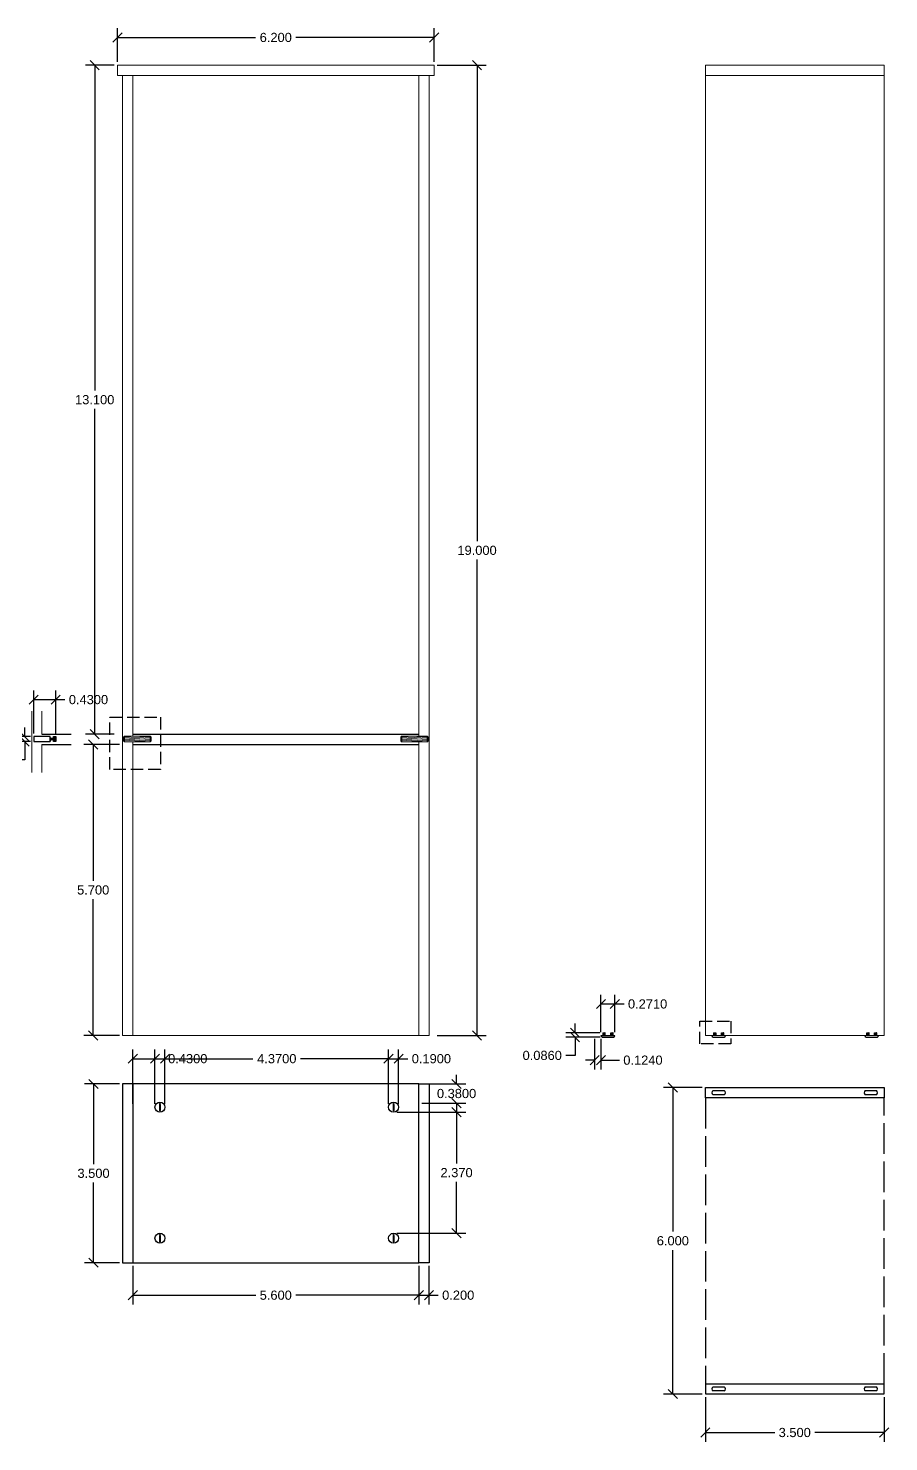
# Model space of a CAD drawing. Header units: inches. Extents: x -239 to 213, y 32 to 510.
# Drawn here: x 195.86 to 212.7, y 96.77 to 124.44 of the extents above; entities that cross this region are included whole.
import ezdxf

# ---------------------------------------------------------------- set-up
doc = ezdxf.new("R2010")
doc.units = ezdxf.units.IN
doc.header["$MEASUREMENT"] = 0
doc.linetypes.add('ACAD_ISO02W100', pattern=[15, 12, -3])
doc.styles.get("Standard").update_dxf_attribs({"font": 'Arial.ttf'})
doc.dimstyles.get("Standard").update_dxf_attribs({"dimtxt": 0.18, "dimasz": 0.18, "dimexe": 0.18, "dimexo": 0.0625, "dimgap": 0.09, "dimtad": 0, "dimtih": 1, "dimtoh": 1, "dimdec": 4, "dimzin": 0, "dimdsep": 46, "dimtxsty": 'Standard', "dimcen": 0.09, "dimadec": 0, "dimazin": 0, "dimtfac": 1, "dimtdec": 4, "dimtofl": 0, "dimtmove": 0, "dimatfit": 3, "dimfxl": 1, "dimtolj": 1, "dimtzin": 0, "dimarcsym": 0})

# ---------------------------------------------------------------- blocks, each defined once
blk = doc.blocks.new('_Oblique')
at = {"color": 0, "linetype": 'ByBlock', "lineweight": -2}
blk.add_line((-0.5, -0.5), (0.5, 0.5), dxfattribs=at)
blk = doc.blocks.new('*D39')
at = {"color": 0, "lineweight": -2, "transparency": 16777216}
for p, q in [((203.865, 123.721), (204.823, 123.721)), ((204.643, 123.721), (204.643, 114.402)), ((204.643, 104.721), (204.643, 114.04)), ((203.865, 104.721), (204.823, 104.721))]:
    blk.add_line(p, q, dxfattribs=at)
at = {"layer": 'Defpoints', "color": 0, "transparency": 16777216}
for p in [(203.802, 123.721), (203.802, 104.721), (204.643, 104.721)]:
    blk.add_point(p, dxfattribs=at)
at = {"color": 0, "lineweight": -2, "transparency": 16777216, "xscale": 0.18, "yscale": 0.18, "zscale": 0.18}
for p, rotation in [((204.643, 123.721), 90), ((204.643, 104.721), 270)]:
    blk.add_blockref('_Oblique', p, dxfattribs=dict(at, rotation=rotation))
at = {"color": 0, "transparency": 16777216, "insert": (204.643, 114.221), "char_height": 0.18, "attachment_point": 5}
blk.add_mtext('\\A1;19.000', dxfattribs=at)
blk = doc.blocks.new('*D40')
at = {"color": 0, "lineweight": -2, "transparency": 16777216}
for p, q in [((197.602, 123.784), (197.602, 124.444)), ((203.802, 123.784), (203.802, 124.444)), ((197.602, 124.264), (200.308, 124.264)), ((203.802, 124.264), (201.097, 124.264))]:
    blk.add_line(p, q, dxfattribs=at)
at = {"layer": 'Defpoints', "color": 0, "transparency": 16777216}
for p in [(197.602, 124.264), (197.602, 123.721), (203.802, 123.721)]:
    blk.add_point(p, dxfattribs=at)
at = {"color": 0, "lineweight": -2, "transparency": 16777216, "xscale": 0.18, "yscale": 0.18, "zscale": 0.18, "rotation": 180}
blk.add_blockref('_Oblique', (197.602, 124.264), dxfattribs=at)
at = {"color": 0, "lineweight": -2, "transparency": 16777216, "xscale": 0.18, "yscale": 0.18, "zscale": 0.18}
blk.add_blockref('_Oblique', (203.802, 124.264), dxfattribs=at)
at = {"color": 0, "transparency": 16777216, "insert": (200.702, 124.264), "char_height": 0.18, "attachment_point": 5}
blk.add_mtext('\\A1;6.200', dxfattribs=at)
blk = doc.blocks.new('*D41')
at = {"color": 0, "lineweight": -2, "transparency": 16777216}
for p, q in [((197.64, 110.421), (196.947, 110.421)), ((197.127, 110.421), (197.127, 107.752)), ((197.127, 104.721), (197.127, 107.39)), ((197.64, 104.721), (196.947, 104.721))]:
    blk.add_line(p, q, dxfattribs=at)
at = {"layer": 'Defpoints', "color": 0, "transparency": 16777216}
for p in [(197.127, 110.421), (197.702, 110.421), (197.702, 104.721)]:
    blk.add_point(p, dxfattribs=at)
at = {"color": 0, "lineweight": -2, "transparency": 16777216, "xscale": 0.18, "yscale": 0.18, "zscale": 0.18}
for p, rotation in [((197.127, 110.421), 90), ((197.127, 104.721), 270)]:
    blk.add_blockref('_Oblique', p, dxfattribs=dict(at, rotation=rotation))
at = {"color": 0, "transparency": 16777216, "insert": (197.127, 107.571), "char_height": 0.18, "attachment_point": 5}
blk.add_mtext('\\A1;5.700', dxfattribs=at)
blk = doc.blocks.new('*D42')
at = {"color": 0, "lineweight": -2, "transparency": 16777216}
for p, q in [((197.54, 123.721), (196.977, 123.721)), ((197.157, 123.721), (197.157, 117.352)), ((197.157, 110.621), (197.157, 116.99)), ((197.54, 110.621), (196.977, 110.621))]:
    blk.add_line(p, q, dxfattribs=at)
at = {"layer": 'Defpoints', "color": 0, "transparency": 16777216}
for p in [(197.602, 123.721), (197.157, 110.621), (197.602, 110.621)]:
    blk.add_point(p, dxfattribs=at)
at = {"color": 0, "lineweight": -2, "transparency": 16777216, "xscale": 0.18, "yscale": 0.18, "zscale": 0.18}
for p, rotation in [((197.157, 123.721), 90), ((197.157, 110.621), 270)]:
    blk.add_blockref('_Oblique', p, dxfattribs=dict(at, rotation=rotation))
at = {"color": 0, "transparency": 16777216, "insert": (197.157, 117.171), "char_height": 0.18, "attachment_point": 5}
blk.add_mtext('\\A1;13.100', dxfattribs=at)
blk = doc.blocks.new('*D44')
at = {"color": 0, "lineweight": -2, "transparency": 16777216}
for p, q in [((195.963, 110.636), (195.963, 111.478)), ((195.963, 111.298), (196.393, 111.298)), ((196.393, 110.636), (196.393, 111.478)), ((196.393, 111.298), (196.573, 111.298))]:
    blk.add_line(p, q, dxfattribs=at)
at = {"layer": 'Defpoints', "color": 0, "transparency": 16777216}
for p in [(196.393, 111.298), (195.963, 110.574), (196.393, 110.574)]:
    blk.add_point(p, dxfattribs=at)
at = {"color": 0, "lineweight": -2, "transparency": 16777216, "xscale": 0.18, "yscale": 0.18, "zscale": 0.18, "rotation": 180}
blk.add_blockref('_Oblique', (195.963, 111.298), dxfattribs=at)
at = {"color": 0, "lineweight": -2, "transparency": 16777216, "xscale": 0.18, "yscale": 0.18, "zscale": 0.18}
blk.add_blockref('_Oblique', (196.393, 111.298), dxfattribs=at)
at = {"color": 0, "transparency": 16777216, "insert": (197.035, 111.298), "char_height": 0.18, "attachment_point": 5}
blk.add_mtext('\\A1;0.4300', dxfattribs=at)
blk = doc.blocks.new('*D45')
at = {"color": 0, "lineweight": -2, "transparency": 16777216}
for p, q in [((195.786, 110.574), (195.786, 110.754)), ((195.901, 110.574), (195.606, 110.574)), ((195.901, 110.48), (195.606, 110.48)), ((195.786, 110.48), (195.786, 110.12)), ((195.786, 110.12), (195.606, 110.12))]:
    blk.add_line(p, q, dxfattribs=at)
at = {"layer": 'Defpoints', "color": 0, "transparency": 16777216}
for p in [(195.786, 110.48), (195.963, 110.574), (195.963, 110.48)]:
    blk.add_point(p, dxfattribs=at)
at = {"color": 0, "lineweight": -2, "transparency": 16777216, "xscale": 0.18, "yscale": 0.18, "zscale": 0.18}
for p, rotation in [((195.786, 110.574), 270), ((195.786, 110.48), 90)]:
    blk.add_blockref('_Oblique', p, dxfattribs=dict(at, rotation=rotation))
at = {"color": 0, "transparency": 16777216, "insert": (195.214, 110.12), "char_height": 0.18, "attachment_point": 5}
blk.add_mtext('\\A1;0.094', dxfattribs=at)
blk = doc.blocks.new('*D7')
at = {"color": 0, "lineweight": -2, "transparency": 16777216}
for p, q in [((197.902, 100.21), (197.902, 99.456)), ((203.502, 100.21), (203.502, 99.456)), ((197.902, 99.636), (200.31, 99.636)), ((203.502, 99.636), (201.094, 99.636))]:
    blk.add_line(p, q, dxfattribs=at)
at = {"layer": 'Defpoints', "color": 0, "transparency": 16777216}
for p in [(197.902, 100.273), (203.502, 100.273), (203.502, 99.636)]:
    blk.add_point(p, dxfattribs=at)
at = {"color": 0, "lineweight": -2, "transparency": 16777216, "xscale": 0.18, "yscale": 0.18, "zscale": 0.18, "rotation": 180}
blk.add_blockref('_Oblique', (197.902, 99.636), dxfattribs=at)
at = {"color": 0, "lineweight": -2, "transparency": 16777216, "xscale": 0.18, "yscale": 0.18, "zscale": 0.18}
blk.add_blockref('_Oblique', (203.502, 99.636), dxfattribs=at)
at = {"color": 0, "transparency": 16777216, "insert": (200.702, 99.636), "char_height": 0.18, "attachment_point": 5}
blk.add_mtext('\\A1;5.600', dxfattribs=at)
blk = doc.blocks.new('*D47')
at = {"color": 0, "lineweight": -2, "transparency": 16777216}
for p, q in [((197.64, 103.773), (196.954, 103.773)), ((197.134, 103.773), (197.134, 102.204)), ((197.134, 100.273), (197.134, 101.841)), ((197.64, 100.273), (196.954, 100.273))]:
    blk.add_line(p, q, dxfattribs=at)
at = {"layer": 'Defpoints', "color": 0, "transparency": 16777216}
for p in [(197.134, 103.773), (197.702, 103.773), (197.702, 100.273)]:
    blk.add_point(p, dxfattribs=at)
at = {"color": 0, "lineweight": -2, "transparency": 16777216, "xscale": 0.18, "yscale": 0.18, "zscale": 0.18}
for p, rotation in [((197.134, 103.773), 90), ((197.134, 100.273), 270)]:
    blk.add_blockref('_Oblique', p, dxfattribs=dict(at, rotation=rotation))
at = {"color": 0, "transparency": 16777216, "insert": (197.134, 102.023), "char_height": 0.18, "attachment_point": 5}
blk.add_mtext('\\A1;3.500', dxfattribs=at)
blk = doc.blocks.new('*D8')
at = {"color": 0, "lineweight": -2, "transparency": 16777216}
for p, q in [((197.902, 103.381), (197.902, 104.447)), ((198.337, 103.381), (198.337, 104.447)), ((197.902, 104.267), (198.337, 104.267)), ((198.337, 104.267), (198.517, 104.267))]:
    blk.add_line(p, q, dxfattribs=at)
at = {"layer": 'Defpoints', "color": 0, "transparency": 16777216}
for p in [(198.337, 104.267), (197.902, 103.319), (198.337, 103.319)]:
    blk.add_point(p, dxfattribs=at)
at = {"color": 0, "lineweight": -2, "transparency": 16777216, "xscale": 0.18, "yscale": 0.18, "zscale": 0.18, "rotation": 180}
blk.add_blockref('_Oblique', (197.902, 104.267), dxfattribs=at)
at = {"color": 0, "lineweight": -2, "transparency": 16777216, "xscale": 0.18, "yscale": 0.18, "zscale": 0.18}
blk.add_blockref('_Oblique', (198.337, 104.267), dxfattribs=at)
at = {"color": 0, "transparency": 16777216, "insert": (198.979, 104.267), "char_height": 0.18, "attachment_point": 5}
blk.add_mtext('\\A1;0.4300', dxfattribs=at)
blk = doc.blocks.new('*D9')
at = {"color": 0, "lineweight": -2, "transparency": 16777216}
for p, q in [((198.533, 103.381), (198.533, 104.447)), ((202.91, 103.381), (202.91, 104.447)), ((198.533, 104.267), (200.255, 104.267)), ((202.91, 104.267), (201.189, 104.267))]:
    blk.add_line(p, q, dxfattribs=at)
at = {"layer": 'Defpoints', "color": 0, "transparency": 16777216}
for p in [(202.91, 104.267), (198.533, 103.319), (202.91, 103.319)]:
    blk.add_point(p, dxfattribs=at)
at = {"color": 0, "lineweight": -2, "transparency": 16777216, "xscale": 0.18, "yscale": 0.18, "zscale": 0.18, "rotation": 180}
blk.add_blockref('_Oblique', (198.533, 104.267), dxfattribs=at)
at = {"color": 0, "lineweight": -2, "transparency": 16777216, "xscale": 0.18, "yscale": 0.18, "zscale": 0.18}
blk.add_blockref('_Oblique', (202.91, 104.267), dxfattribs=at)
at = {"color": 0, "transparency": 16777216, "insert": (200.722, 104.267), "char_height": 0.18, "attachment_point": 5}
blk.add_mtext('\\A1;4.3700', dxfattribs=at)
blk = doc.blocks.new('*D10')
at = {"color": 0, "lineweight": -2, "transparency": 16777216}
for p, q in [((202.91, 103.381), (202.91, 104.447)), ((203.107, 103.381), (203.107, 104.447)), ((202.91, 104.267), (203.107, 104.267)), ((203.107, 104.267), (203.287, 104.267))]:
    blk.add_line(p, q, dxfattribs=at)
at = {"layer": 'Defpoints', "color": 0, "transparency": 16777216}
for p in [(203.107, 104.267), (202.91, 103.319), (203.107, 103.319)]:
    blk.add_point(p, dxfattribs=at)
at = {"color": 0, "lineweight": -2, "transparency": 16777216, "xscale": 0.18, "yscale": 0.18, "zscale": 0.18, "rotation": 180}
blk.add_blockref('_Oblique', (202.91, 104.267), dxfattribs=at)
at = {"color": 0, "lineweight": -2, "transparency": 16777216, "xscale": 0.18, "yscale": 0.18, "zscale": 0.18}
blk.add_blockref('_Oblique', (203.107, 104.267), dxfattribs=at)
at = {"color": 0, "transparency": 16777216, "insert": (203.749, 104.267), "char_height": 0.18, "attachment_point": 5}
blk.add_mtext('\\A1;0.1900', dxfattribs=at)
blk = doc.blocks.new('*D48')
at = {"color": 0, "lineweight": -2, "transparency": 16777216}
for p, q in [((203.502, 100.21), (203.502, 99.456)), ((203.702, 100.21), (203.702, 99.456)), ((203.502, 99.636), (203.702, 99.636)), ((203.702, 99.636), (203.882, 99.636))]:
    blk.add_line(p, q, dxfattribs=at)
at = {"layer": 'Defpoints', "color": 0, "transparency": 16777216}
for p in [(203.502, 100.273), (203.702, 100.273), (203.702, 99.636)]:
    blk.add_point(p, dxfattribs=at)
at = {"color": 0, "lineweight": -2, "transparency": 16777216, "xscale": 0.18, "yscale": 0.18, "zscale": 0.18, "rotation": 180}
blk.add_blockref('_Oblique', (203.502, 99.636), dxfattribs=at)
at = {"color": 0, "lineweight": -2, "transparency": 16777216, "xscale": 0.18, "yscale": 0.18, "zscale": 0.18}
blk.add_blockref('_Oblique', (203.702, 99.636), dxfattribs=at)
at = {"color": 0, "transparency": 16777216, "insert": (204.274, 99.636), "char_height": 0.18, "attachment_point": 5}
blk.add_mtext('\\A1;0.200', dxfattribs=at)
blk = doc.blocks.new('*D49')
at = {"color": 0, "lineweight": -2, "transparency": 16777216}
for p, q in [((204.242, 103.773), (204.242, 103.953)), ((203.565, 103.773), (204.422, 103.773)), ((203.565, 103.398), (204.422, 103.398)), ((204.242, 103.398), (204.242, 103.218))]:
    blk.add_line(p, q, dxfattribs=at)
at = {"layer": 'Defpoints', "color": 0, "transparency": 16777216}
for p in [(203.502, 103.773), (203.502, 103.398), (204.242, 103.398)]:
    blk.add_point(p, dxfattribs=at)
at = {"color": 0, "lineweight": -2, "transparency": 16777216, "xscale": 0.18, "yscale": 0.18, "zscale": 0.18}
for p, rotation in [((204.242, 103.773), 270), ((204.242, 103.398), 90)]:
    blk.add_blockref('_Oblique', p, dxfattribs=dict(at, rotation=rotation))
at = {"color": 0, "transparency": 16777216, "insert": (204.242, 103.585), "char_height": 0.18, "attachment_point": 5}
blk.add_mtext('\\A1;0.3800', dxfattribs=at)
blk = doc.blocks.new('*D11')
at = {"color": 0, "lineweight": -2, "transparency": 16777216}
for p, q in [((203.071, 103.221), (204.422, 103.221)), ((204.242, 103.221), (204.242, 102.217)), ((204.242, 100.851), (204.242, 101.854)), ((203.071, 100.851), (204.422, 100.851))]:
    blk.add_line(p, q, dxfattribs=at)
at = {"layer": 'Defpoints', "color": 0, "transparency": 16777216}
for p in [(203.009, 103.221), (203.009, 100.851), (204.242, 100.851)]:
    blk.add_point(p, dxfattribs=at)
at = {"color": 0, "lineweight": -2, "transparency": 16777216, "xscale": 0.18, "yscale": 0.18, "zscale": 0.18}
for p, rotation in [((204.242, 103.221), 90), ((204.242, 100.851), 270)]:
    blk.add_blockref('_Oblique', p, dxfattribs=dict(at, rotation=rotation))
at = {"color": 0, "transparency": 16777216, "insert": (204.242, 102.036), "char_height": 0.18, "attachment_point": 5}
blk.add_mtext('\\A1;2.370', dxfattribs=at)
blk = doc.blocks.new('*D50')
at = {"color": 0, "lineweight": -2, "transparency": 16777216}
for p, q in [((206.945, 104.659), (206.945, 104.058)), ((207.069, 104.659), (207.069, 104.058)), ((206.945, 104.238), (206.765, 104.238)), ((207.069, 104.238), (207.429, 104.238))]:
    blk.add_line(p, q, dxfattribs=at)
at = {"layer": 'Defpoints', "color": 0, "transparency": 16777216}
for p in [(206.945, 104.721), (207.069, 104.721), (207.069, 104.238)]:
    blk.add_point(p, dxfattribs=at)
at = {"color": 0, "lineweight": -2, "transparency": 16777216, "xscale": 0.18, "yscale": 0.18, "zscale": 0.18}
blk.add_blockref('_Oblique', (206.945, 104.238), dxfattribs=at)
at = {"color": 0, "lineweight": -2, "transparency": 16777216, "xscale": 0.18, "yscale": 0.18, "zscale": 0.18, "rotation": 180}
blk.add_blockref('_Oblique', (207.069, 104.238), dxfattribs=at)
at = {"color": 0, "transparency": 16777216, "insert": (207.891, 104.238), "char_height": 0.18, "attachment_point": 5}
blk.add_mtext('\\A1;0.1240', dxfattribs=at)
blk = doc.blocks.new('*D51')
at = {"color": 0, "lineweight": -2, "transparency": 16777216}
for p, q in [((207.069, 104.784), (207.069, 105.519)), ((207.34, 104.784), (207.34, 105.519)), ((207.069, 105.339), (207.34, 105.339)), ((207.34, 105.339), (207.52, 105.339))]:
    blk.add_line(p, q, dxfattribs=at)
at = {"layer": 'Defpoints', "color": 0, "transparency": 16777216}
for p in [(207.34, 105.339), (207.069, 104.721), (207.34, 104.721)]:
    blk.add_point(p, dxfattribs=at)
at = {"color": 0, "lineweight": -2, "transparency": 16777216, "xscale": 0.18, "yscale": 0.18, "zscale": 0.18, "rotation": 180}
blk.add_blockref('_Oblique', (207.069, 105.339), dxfattribs=at)
at = {"color": 0, "lineweight": -2, "transparency": 16777216, "xscale": 0.18, "yscale": 0.18, "zscale": 0.18}
blk.add_blockref('_Oblique', (207.34, 105.339), dxfattribs=at)
at = {"color": 0, "transparency": 16777216, "insert": (207.982, 105.339), "char_height": 0.18, "attachment_point": 5}
blk.add_mtext('\\A1;0.2710', dxfattribs=at)
blk = doc.blocks.new('*D52')
at = {"color": 0, "lineweight": -2, "transparency": 16777216}
for p, q in [((206.561, 104.777), (206.561, 104.957)), ((207.047, 104.777), (206.381, 104.777)), ((207.051, 104.691), (206.381, 104.691)), ((206.561, 104.691), (206.561, 104.331)), ((206.561, 104.331), (206.381, 104.331))]:
    blk.add_line(p, q, dxfattribs=at)
at = {"layer": 'Defpoints', "color": 0, "transparency": 16777216}
for p in [(206.561, 104.691), (207.109, 104.777), (207.113, 104.691)]:
    blk.add_point(p, dxfattribs=at)
at = {"color": 0, "lineweight": -2, "transparency": 16777216, "xscale": 0.18, "yscale": 0.18, "zscale": 0.18}
for p, rotation in [((206.561, 104.777), 270), ((206.561, 104.691), 90)]:
    blk.add_blockref('_Oblique', p, dxfattribs=dict(at, rotation=rotation))
at = {"color": 0, "transparency": 16777216, "insert": (205.919, 104.331), "char_height": 0.18, "attachment_point": 5}
blk.add_mtext('\\A1;0.0860', dxfattribs=at)
blk = doc.blocks.new('*D53')
at = {"color": 0, "lineweight": -2, "transparency": 16777216}
for p, q in [((209.113, 97.64), (209.113, 96.767)), ((212.613, 97.64), (212.613, 96.767)), ((209.113, 96.947), (210.471, 96.947)), ((212.613, 96.947), (211.255, 96.947))]:
    blk.add_line(p, q, dxfattribs=at)
at = {"layer": 'Defpoints', "color": 0, "transparency": 16777216}
for p in [(209.113, 97.702), (212.613, 97.702), (212.613, 96.947)]:
    blk.add_point(p, dxfattribs=at)
at = {"color": 0, "lineweight": -2, "transparency": 16777216, "xscale": 0.18, "yscale": 0.18, "zscale": 0.18, "rotation": 180}
blk.add_blockref('_Oblique', (209.113, 96.947), dxfattribs=at)
at = {"color": 0, "lineweight": -2, "transparency": 16777216, "xscale": 0.18, "yscale": 0.18, "zscale": 0.18}
blk.add_blockref('_Oblique', (212.613, 96.947), dxfattribs=at)
at = {"color": 0, "transparency": 16777216, "insert": (210.863, 96.947), "char_height": 0.18, "attachment_point": 5}
blk.add_mtext('\\A1;3.500', dxfattribs=at)
blk = doc.blocks.new('*D54')
at = {"color": 0, "lineweight": -2, "transparency": 16777216}
for p, q in [((209.051, 103.702), (208.296, 103.702)), ((208.476, 103.702), (208.476, 100.883)), ((208.476, 97.702), (208.476, 100.521)), ((209.051, 97.702), (208.296, 97.702))]:
    blk.add_line(p, q, dxfattribs=at)
at = {"layer": 'Defpoints', "color": 0, "transparency": 16777216}
for p in [(208.476, 103.702), (209.113, 103.702), (209.113, 97.702)]:
    blk.add_point(p, dxfattribs=at)
at = {"color": 0, "lineweight": -2, "transparency": 16777216, "xscale": 0.18, "yscale": 0.18, "zscale": 0.18}
for p, rotation in [((208.476, 103.702), 90), ((208.476, 97.702), 270)]:
    blk.add_blockref('_Oblique', p, dxfattribs=dict(at, rotation=rotation))
at = {"color": 0, "transparency": 16777216, "insert": (208.476, 100.702), "char_height": 0.18, "attachment_point": 5}
blk.add_mtext('\\A1;6.000', dxfattribs=at)

msp = doc.modelspace()

# ---------------------------------------------------------------- linework, layer by layer
at = {"lineweight": 5}
for p, q in [((197.6021, 123.7211), (203.8021, 123.7211)), ((197.6021, 123.7211), (197.6021, 123.5211)), ((203.8021, 123.5211), (203.8021, 123.7211)), ((197.6021, 123.5211), (203.8021, 123.5211)), ((197.7021, 104.7211), (197.7021, 123.5211)), ((197.9021, 123.5211), (197.9021, 110.5836)), ((203.5021, 110.5836), (203.5021, 123.5211)), ((203.7021, 123.5211), (203.7021, 104.7211)), ((212.613, 123.5211), (209.113, 123.5211)), ((195.9245, 109.8684), (195.9245, 111.0696)), ((196.1245, 111.0696), (196.1245, 110.6211)), ((197.7323, 110.5721), (197.7323, 110.5686)), ((198.2423, 110.5408), (197.7423, 110.5731)), ((198.2423, 110.5176), (197.7423, 110.5499)), ((198.2423, 110.4943), (197.7423, 110.5266)), ((198.2423, 110.4696), (197.7423, 110.5018)), ((197.9219, 110.4696), (197.7423, 110.4812)), ((197.9021, 110.4696), (197.9021, 104.7211)), ((198.2423, 110.5641), (197.9415, 110.5836)), ((198.2523, 110.5721), (198.2523, 110.5686)), ((203.1574, 110.5721), (203.1574, 110.5686)), ((203.6674, 110.5408), (203.1674, 110.5731)), ((203.6674, 110.5176), (203.1674, 110.5499)), ((203.6674, 110.4943), (203.1674, 110.5266)), ((203.6674, 110.4696), (203.1674, 110.5018)), ((203.347, 110.4696), (203.1674, 110.4812)), ((203.6674, 110.5641), (203.3666, 110.5836)), ((203.5021, 104.7211), (203.5021, 110.4696)), ((203.6774, 110.5721), (203.6774, 110.5686)), ((196.1245, 110.4211), (196.1245, 109.8684)), ((203.7021, 104.7211), (197.7021, 104.7211))]:
    msp.add_line(p, q, dxfattribs=at)
for p, q in [((196.1245, 110.6211), (196.6946, 110.6211)), ((196.2934, 110.5416), (196.2834, 110.5736)), ((196.2934, 110.5116), (196.2834, 110.4796)), ((196.363, 110.5736), (196.363, 110.4796)), ((196.383, 110.5736), (196.383, 110.4796)), ((197.9021, 110.6211), (203.5021, 110.6211)), ((196.1245, 110.4211), (196.6946, 110.4211)), ((197.9021, 110.4211), (203.5021, 110.4211)), ((207.0691, 104.7211), (207.3403, 104.7211)), ((207.1091, 104.7768), (207.1475, 104.7768)), ((207.2619, 104.7768), (207.3003, 104.7768)), ((209.2775, 104.7768), (209.3159, 104.7768)), ((209.4302, 104.7768), (209.4686, 104.7768)), ((212.2749, 104.7768), (212.3133, 104.7768)), ((212.4276, 104.7768), (212.466, 104.7768)), ((198.4249, 103.3855), (198.4349, 103.3975)), ((198.4349, 103.3975), (198.4449, 103.3855)), ((202.9986, 103.3855), (203.0086, 103.3975)), ((203.0086, 103.3975), (203.0186, 103.3855)), ((198.4249, 100.8191), (198.4349, 100.8311)), ((198.4349, 100.8311), (198.4449, 100.8191)), ((202.9986, 100.8191), (203.0086, 100.8311)), ((203.0086, 100.8311), (203.0186, 100.8191))]:
    msp.add_line(p, q)
at = {"ltscale": 0.05}
for p, q in [((212.613, 103.5021), (209.113, 103.5021)), ((209.113, 97.9021), (212.613, 97.9021))]:
    msp.add_line(p, q, dxfattribs=at)
at = {"linetype": 'ACAD_ISO02W100', "ltscale": 0.05}
for p, q in [((209.113, 103.5021), (209.113, 97.9021)), ((212.613, 97.9021), (212.613, 103.5021))]:
    msp.add_line(p, q, dxfattribs=at)
at = {"lineweight": 5}
for points in [[(212.613, 123.7211), (209.113, 123.7211), (209.113, 104.7211), (212.613, 104.7211), (212.613, 123.7211)], [(197.7323, 110.4836), (197.7223, 110.4836), (197.7223, 110.5686), (197.7323, 110.5686), (197.7323, 110.4786)], [(197.7423, 110.5266), (197.7423, 110.5836), (198.2423, 110.5836), (198.2423, 110.4696), (197.7423, 110.4696), (197.7423, 110.5266)], [(198.2523, 110.4836), (198.2623, 110.4836), (198.2623, 110.5686), (198.2523, 110.5686), (198.2523, 110.4786)], [(203.1574, 110.4836), (203.1474, 110.4836), (203.1474, 110.5686), (203.1574, 110.5686), (203.1574, 110.4786)], [(203.1674, 110.5266), (203.1674, 110.5836), (203.6674, 110.5836), (203.6674, 110.4696), (203.1674, 110.4696), (203.1674, 110.5266)], [(203.6774, 110.4836), (203.6874, 110.4836), (203.6874, 110.5686), (203.6774, 110.5686), (203.6774, 110.4786)]]:
    msp.add_lwpolyline(points, dxfattribs=at)
at = {"linetype": 'ACAD_ISO02W100', "ltscale": 0.02}
for points in [[(197.4523, 110.9539), (198.4453, 110.9539), (198.4453, 109.9295), (197.4523, 109.9295), (197.4523, 110.9539)], [(209.0034, 105.0055), (209.6106, 105.0055), (209.6106, 104.5559), (209.0034, 104.5559), (209.0034, 105.0055)]]:
    msp.add_lwpolyline(points, dxfattribs=at)
for points in [[(195.9634, 110.5736), (195.9634, 110.4796), (196.2834, 110.4796), (196.2834, 110.5736), (195.9634, 110.5736)], [(196.2934, 110.5416), (196.353, 110.5416), (196.353, 110.5116), (196.2934, 110.5116)], [(196.353, 110.5416), (196.353, 110.5736), (196.393, 110.5736), (196.393, 110.4796), (196.353, 110.4796), (196.353, 110.5116)], [(207.0947, 104.6911), (207.0947, 104.6911), (207.3147, 104.6911), (207.3147, 104.6911)], [(207.1475, 104.7768), (207.1475, 104.7211), (207.1091, 104.7211), (207.1091, 104.7768)], [(207.3003, 104.7768), (207.3003, 104.7211), (207.2619, 104.7211), (207.2619, 104.7768)], [(209.263, 104.6911), (209.263, 104.6911), (209.483, 104.6911), (209.483, 104.6911)], [(209.3159, 104.7768), (209.3159, 104.7211), (209.2775, 104.7211), (209.2775, 104.7768)], [(209.4686, 104.7768), (209.4686, 104.7211), (209.4302, 104.7211), (209.4302, 104.7768)], [(212.2604, 104.6911), (212.2604, 104.6911), (212.4804, 104.6911), (212.4804, 104.6911)], [(212.3133, 104.7768), (212.3133, 104.7211), (212.2749, 104.7211), (212.2749, 104.7768)], [(212.466, 104.7768), (212.466, 104.7211), (212.4276, 104.7211), (212.4276, 104.7768)], [(197.9021, 103.7726), (197.7021, 103.7726), (197.7021, 100.2726), (197.9021, 100.2726)], [(197.9021, 100.2726), (203.5021, 100.2726), (203.5021, 103.7726), (197.9021, 103.7726), (197.9021, 100.2726)], [(203.5021, 103.7726), (203.7021, 103.7726), (203.7021, 100.2726), (203.5021, 100.2726)], [(209.113, 103.5021), (209.113, 103.7021), (212.613, 103.7021), (212.613, 103.5021)], [(209.263, 103.6421), (209.263, 103.6421), (209.483, 103.6421)], [(209.483, 103.5621), (209.483, 103.5621), (209.263, 103.5621)], [(212.243, 103.6421), (212.243, 103.6421), (212.463, 103.6421)], [(212.463, 103.5621), (212.463, 103.5621), (212.243, 103.5621)], [(198.4249, 103.3855), (198.4449, 103.3855)], [(198.4249, 103.3668), (198.4249, 103.2559)], [(198.4449, 103.2559), (198.4449, 103.3668)], [(202.9986, 103.3855), (203.0186, 103.3855)], [(202.9986, 103.3668), (202.9986, 103.2559)], [(203.0186, 103.2559), (203.0186, 103.3668)], [(198.4249, 100.8191), (198.4449, 100.8191)], [(198.4249, 100.8004), (198.4249, 100.6894)], [(198.4449, 100.6894), (198.4449, 100.8004)], [(202.9986, 100.8191), (203.0186, 100.8191)], [(202.9986, 100.8004), (202.9986, 100.6894)], [(203.0186, 100.6894), (203.0186, 100.8004)], [(209.113, 97.9021), (209.113, 97.7021), (212.613, 97.7021), (212.613, 97.9021)], [(209.263, 97.8421), (209.263, 97.8421), (209.483, 97.8421)], [(209.483, 97.7621), (209.483, 97.7621), (209.263, 97.7621)], [(212.243, 97.8421), (212.243, 97.8421), (212.463, 97.8421)], [(212.463, 97.7621), (212.463, 97.7621), (212.243, 97.7621)]]:
    msp.add_lwpolyline(points)
for centre in [(198.4349, 103.3188), (203.0086, 103.3188), (198.4349, 100.7524), (203.0086, 100.7524)]:
    msp.add_circle(centre, 0.0982)
at = {"lineweight": 5}
for centre, radius, start, end in [((197.743, 110.5728), 0.0107, 93.85483, 183.85483), ((197.7447, 110.4823), 0.013, 196.88747, 259.13811), ((198.2415, 110.5728), 0.0107, 356.14517, 86.14517), ((198.2398, 110.4823), 0.013, 280.86189, 343.11253), ((203.1681, 110.5728), 0.0107, 93.85483, 183.85483), ((203.1698, 110.4823), 0.013, 196.88747, 259.13811), ((203.6666, 110.5728), 0.0107, 356.14517, 86.14517), ((203.6649, 110.4823), 0.013, 280.86189, 343.11253)]:
    msp.add_arc(centre, radius, start, end, dxfattribs=at)
for centre, radius, start, end in [((207.1039, 104.7248), 0.0349, 186.08153, 254.79672), ((207.1088, 104.7598), 0.00531, 86.52758, 147.66619), ((207.1107, 104.768), 0.00831, 219.78712, 259.0756), ((207.1088, 104.7518), 0.00531, 86.52758, 147.66619), ((207.1107, 104.76), 0.00831, 219.78712, 259.0756), ((207.1088, 104.7435), 0.00531, 86.52758, 147.66619), ((207.1107, 104.7517), 0.00831, 219.78712, 259.0756), ((207.1088, 104.7352), 0.00531, 86.52758, 147.66619), ((207.1107, 104.7433), 0.00831, 219.78712, 259.0756), ((207.1088, 104.7259), 0.00531, 86.52758, 147.66619), ((207.1107, 104.7341), 0.00831, 219.78712, 259.0756), ((207.1063, 104.9013), 0.1362, 271.18682, 287.62), ((207.11, 104.8833), 0.1206, 269.61062, 288.14866), ((207.1063, 104.8933), 0.1362, 271.18682, 287.62), ((207.11, 104.8753), 0.1206, 269.61062, 288.14866), ((207.1063, 104.885), 0.1362, 271.18682, 287.62), ((207.11, 104.867), 0.1206, 269.61062, 288.14866), ((207.1063, 104.8766), 0.1362, 271.18682, 287.62), ((207.11, 104.8587), 0.1206, 269.61062, 288.14866), ((207.1063, 104.8674), 0.1362, 271.18682, 287.62), ((207.11, 104.8494), 0.1206, 269.61062, 288.14866), ((207.146, 104.7658), 0.00831, 39.78712, 79.0756), ((207.1479, 104.774), 0.00531, 266.52758, 327.66619), ((207.146, 104.7578), 0.00831, 39.78712, 79.0756), ((207.1479, 104.766), 0.00531, 266.52758, 327.66619), ((207.146, 104.7495), 0.00831, 39.78712, 79.0756), ((207.1479, 104.7577), 0.00531, 266.52758, 327.66619), ((207.146, 104.7412), 0.00831, 39.78712, 79.0756), ((207.1479, 104.7493), 0.00531, 266.52758, 327.66619), ((207.146, 104.7319), 0.00831, 39.78712, 79.0756), ((207.1479, 104.7401), 0.00531, 266.52758, 327.66619), ((207.2616, 104.7598), 0.00531, 86.52758, 147.66619), ((207.2635, 104.768), 0.00831, 219.78712, 259.0756), ((207.2616, 104.7518), 0.00531, 86.52758, 147.66619), ((207.2635, 104.76), 0.00831, 219.78712, 259.0756), ((207.2616, 104.7435), 0.00531, 86.52758, 147.66619), ((207.2635, 104.7517), 0.00831, 219.78712, 259.0756), ((207.2616, 104.7352), 0.00531, 86.52758, 147.66619), ((207.2635, 104.7433), 0.00831, 219.78712, 259.0756), ((207.2616, 104.7259), 0.00531, 86.52758, 147.66619), ((207.2635, 104.7341), 0.00831, 219.78712, 259.0756), ((207.2591, 104.9013), 0.1362, 271.18682, 287.62), ((207.2627, 104.8833), 0.1206, 269.61062, 288.14866), ((207.2591, 104.8933), 0.1362, 271.18682, 287.62), ((207.2627, 104.8753), 0.1206, 269.61062, 288.14866), ((207.2591, 104.885), 0.1362, 271.18682, 287.62), ((207.2627, 104.867), 0.1206, 269.61062, 288.14866), ((207.2591, 104.8766), 0.1362, 271.18682, 287.62), ((207.2627, 104.8587), 0.1206, 269.61062, 288.14866), ((207.2591, 104.8674), 0.1362, 271.18682, 287.62), ((207.2627, 104.8494), 0.1206, 269.61062, 288.14866), ((207.2987, 104.7658), 0.00831, 39.78712, 79.0756), ((207.3006, 104.774), 0.00531, 266.52758, 327.66619), ((207.2987, 104.7578), 0.00831, 39.78712, 79.0756), ((207.3006, 104.766), 0.00531, 266.52758, 327.66619), ((207.2987, 104.7495), 0.00831, 39.78712, 79.0756), ((207.3006, 104.7577), 0.00531, 266.52758, 327.66619), ((207.2987, 104.7412), 0.00831, 39.78712, 79.0756), ((207.3006, 104.7493), 0.00531, 266.52758, 327.66619), ((207.2987, 104.7319), 0.00831, 39.78712, 79.0756), ((207.3006, 104.7401), 0.00531, 266.52758, 327.66619), ((207.3056, 104.7248), 0.0349, 285.20328, 353.91847), ((209.2722, 104.7248), 0.0349, 186.08153, 254.79672), ((209.2771, 104.7598), 0.00531, 86.52758, 147.66619), ((209.279, 104.768), 0.00831, 219.78712, 259.0756), ((209.2771, 104.7518), 0.00531, 86.52758, 147.66619), ((209.279, 104.76), 0.00831, 219.78712, 259.0756), ((209.2771, 104.7435), 0.00531, 86.52758, 147.66619), ((209.279, 104.7517), 0.00831, 219.78712, 259.0756), ((209.2771, 104.7352), 0.00531, 86.52758, 147.66619), ((209.279, 104.7433), 0.00831, 219.78712, 259.0756), ((209.2771, 104.7259), 0.00531, 86.52758, 147.66619), ((209.279, 104.7341), 0.00831, 219.78712, 259.0756), ((209.2746, 104.9013), 0.1362, 271.18682, 287.62), ((209.2783, 104.8833), 0.1206, 269.61062, 288.14866), ((209.2746, 104.8933), 0.1362, 271.18682, 287.62), ((209.2783, 104.8753), 0.1206, 269.61062, 288.14866), ((209.2746, 104.885), 0.1362, 271.18682, 287.62), ((209.2783, 104.867), 0.1206, 269.61062, 288.14866), ((209.2746, 104.8766), 0.1362, 271.18682, 287.62), ((209.2783, 104.8587), 0.1206, 269.61062, 288.14866), ((209.2746, 104.8674), 0.1362, 271.18682, 287.62), ((209.2783, 104.8494), 0.1206, 269.61062, 288.14866), ((209.3143, 104.7658), 0.00831, 39.78712, 79.0756), ((209.3162, 104.774), 0.00531, 266.52758, 327.66619), ((209.3143, 104.7578), 0.00831, 39.78712, 79.0756), ((209.3162, 104.766), 0.00531, 266.52758, 327.66619), ((209.3143, 104.7495), 0.00831, 39.78712, 79.0756), ((209.3162, 104.7577), 0.00531, 266.52758, 327.66619), ((209.3143, 104.7412), 0.00831, 39.78712, 79.0756), ((209.3162, 104.7493), 0.00531, 266.52758, 327.66619), ((209.3143, 104.7319), 0.00831, 39.78712, 79.0756), ((209.3162, 104.7401), 0.00531, 266.52758, 327.66619), ((209.4299, 104.7598), 0.00531, 86.52758, 147.66619), ((209.4318, 104.768), 0.00831, 219.78712, 259.0756), ((209.4299, 104.7518), 0.00531, 86.52758, 147.66619), ((209.4318, 104.76), 0.00831, 219.78712, 259.0756), ((209.4299, 104.7435), 0.00531, 86.52758, 147.66619), ((209.4318, 104.7517), 0.00831, 219.78712, 259.0756), ((209.4299, 104.7352), 0.00531, 86.52758, 147.66619), ((209.4318, 104.7433), 0.00831, 219.78712, 259.0756), ((209.4299, 104.7259), 0.00531, 86.52758, 147.66619), ((209.4318, 104.7341), 0.00831, 219.78712, 259.0756), ((209.4274, 104.9013), 0.1362, 271.18682, 287.62), ((209.431, 104.8833), 0.1206, 269.61062, 288.14866), ((209.4274, 104.8933), 0.1362, 271.18682, 287.62), ((209.431, 104.8753), 0.1206, 269.61062, 288.14866), ((209.4274, 104.885), 0.1362, 271.18682, 287.62), ((209.431, 104.867), 0.1206, 269.61062, 288.14866), ((209.4274, 104.8766), 0.1362, 271.18682, 287.62), ((209.431, 104.8587), 0.1206, 269.61062, 288.14866), ((209.4274, 104.8674), 0.1362, 271.18682, 287.62), ((209.431, 104.8494), 0.1206, 269.61062, 288.14866), ((209.467, 104.7658), 0.00831, 39.78712, 79.0756), ((209.4689, 104.774), 0.00531, 266.52758, 327.66619), ((209.467, 104.7578), 0.00831, 39.78712, 79.0756), ((209.4689, 104.766), 0.00531, 266.52758, 327.66619), ((209.467, 104.7495), 0.00831, 39.78712, 79.0756), ((209.4689, 104.7577), 0.00531, 266.52758, 327.66619), ((209.467, 104.7412), 0.00831, 39.78712, 79.0756), ((209.4689, 104.7493), 0.00531, 266.52758, 327.66619), ((209.467, 104.7319), 0.00831, 39.78712, 79.0756), ((209.4689, 104.7401), 0.00531, 266.52758, 327.66619), ((209.4739, 104.7248), 0.0349, 285.20328, 353.91847), ((212.2696, 104.7248), 0.0349, 186.08153, 254.79672), ((212.2745, 104.7598), 0.00531, 86.52758, 147.66619), ((212.2764, 104.768), 0.00831, 219.78712, 259.0756), ((212.2745, 104.7518), 0.00531, 86.52758, 147.66619), ((212.2764, 104.76), 0.00831, 219.78712, 259.0756), ((212.2745, 104.7435), 0.00531, 86.52758, 147.66619), ((212.2764, 104.7517), 0.00831, 219.78712, 259.0756), ((212.2745, 104.7352), 0.00531, 86.52758, 147.66619), ((212.2764, 104.7433), 0.00831, 219.78712, 259.0756), ((212.2745, 104.7259), 0.00531, 86.52758, 147.66619), ((212.2764, 104.7341), 0.00831, 219.78712, 259.0756), ((212.272, 104.9013), 0.1362, 271.18682, 287.62), ((212.2757, 104.8833), 0.1206, 269.61062, 288.14866), ((212.272, 104.8933), 0.1362, 271.18682, 287.62), ((212.2757, 104.8753), 0.1206, 269.61062, 288.14866), ((212.272, 104.885), 0.1362, 271.18682, 287.62), ((212.2757, 104.867), 0.1206, 269.61062, 288.14866), ((212.272, 104.8766), 0.1362, 271.18682, 287.62), ((212.2757, 104.8587), 0.1206, 269.61062, 288.14866), ((212.272, 104.8674), 0.1362, 271.18682, 287.62), ((212.2757, 104.8494), 0.1206, 269.61062, 288.14866), ((212.3117, 104.7658), 0.00831, 39.78712, 79.0756), ((212.3136, 104.774), 0.00531, 266.52758, 327.66619), ((212.3117, 104.7578), 0.00831, 39.78712, 79.0756), ((212.3136, 104.766), 0.00531, 266.52758, 327.66619), ((212.3117, 104.7495), 0.00831, 39.78712, 79.0756), ((212.3136, 104.7577), 0.00531, 266.52758, 327.66619), ((212.3117, 104.7412), 0.00831, 39.78712, 79.0756), ((212.3136, 104.7493), 0.00531, 266.52758, 327.66619), ((212.3117, 104.7319), 0.00831, 39.78712, 79.0756), ((212.3136, 104.7401), 0.00531, 266.52758, 327.66619), ((212.4273, 104.7598), 0.00531, 86.52758, 147.66619), ((212.4292, 104.768), 0.00831, 219.78712, 259.0756), ((212.4273, 104.7518), 0.00531, 86.52758, 147.66619), ((212.4292, 104.76), 0.00831, 219.78712, 259.0756), ((212.4273, 104.7435), 0.00531, 86.52758, 147.66619), ((212.4292, 104.7517), 0.00831, 219.78712, 259.0756), ((212.4273, 104.7352), 0.00531, 86.52758, 147.66619), ((212.4292, 104.7433), 0.00831, 219.78712, 259.0756), ((212.4273, 104.7259), 0.00531, 86.52758, 147.66619), ((212.4292, 104.7341), 0.00831, 219.78712, 259.0756), ((212.4248, 104.9013), 0.1362, 271.18682, 287.62), ((212.4284, 104.8833), 0.1206, 269.61062, 288.14866), ((212.4248, 104.8933), 0.1362, 271.18682, 287.62), ((212.4284, 104.8753), 0.1206, 269.61062, 288.14866), ((212.4248, 104.885), 0.1362, 271.18682, 287.62), ((212.4284, 104.867), 0.1206, 269.61062, 288.14866), ((212.4248, 104.8766), 0.1362, 271.18682, 287.62), ((212.4284, 104.8587), 0.1206, 269.61062, 288.14866), ((212.4248, 104.8674), 0.1362, 271.18682, 287.62), ((212.4284, 104.8494), 0.1206, 269.61062, 288.14866), ((212.4644, 104.7658), 0.00831, 39.78712, 79.0756), ((212.4663, 104.774), 0.00531, 266.52758, 327.66619), ((212.4644, 104.7578), 0.00831, 39.78712, 79.0756), ((212.4663, 104.766), 0.00531, 266.52758, 327.66619), ((212.4644, 104.7495), 0.00831, 39.78712, 79.0756), ((212.4663, 104.7577), 0.00531, 266.52758, 327.66619), ((212.4644, 104.7412), 0.00831, 39.78712, 79.0756), ((212.4663, 104.7493), 0.00531, 266.52758, 327.66619), ((212.4644, 104.7319), 0.00831, 39.78712, 79.0756), ((212.4663, 104.7401), 0.00531, 266.52758, 327.66619), ((212.4713, 104.7248), 0.0349, 285.20328, 353.91847), ((209.29, 103.6021), 0.0482, 123.96453, 236.03547), ((209.4561, 103.6021), 0.0482, 303.96453, 56.03547), ((212.27, 103.6021), 0.0482, 123.96453, 236.03547), ((212.4361, 103.6021), 0.0482, 303.96453, 56.03547), ((198.4349, 103.3639), 0.0104, 16.29527, 163.70473), ((198.4349, 103.2588), 0.0104, 196.29527, 343.70473), ((203.0086, 103.3639), 0.0104, 16.29527, 163.70473), ((203.0086, 103.2588), 0.0104, 196.29527, 343.70473), ((198.4349, 100.7974), 0.0104, 16.29527, 163.70473), ((203.0086, 100.7974), 0.0104, 16.29527, 163.70473), ((198.4349, 100.6924), 0.0104, 196.29527, 343.70473), ((203.0086, 100.6924), 0.0104, 196.29527, 343.70473), ((209.29, 97.8021), 0.0482, 123.96453, 236.03547), ((209.4561, 97.8021), 0.0482, 303.96453, 56.03547), ((212.27, 97.8021), 0.0482, 123.96453, 236.03547), ((212.4361, 97.8021), 0.0482, 303.96453, 56.03547)]:
    msp.add_arc(centre, radius, start, end)

# ---------------------------------------------------------------- dimensions: what is measured, and where the dimension line sits
for base, p1, p2, picture, middle in [((197.6021, 124.2644), (203.8021, 123.7211), (197.6021, 123.7211), '*D40', (200.7021, 124.2644)), ((203.5021, 99.6359), (197.9021, 100.2726), (203.5021, 100.2726), '*D7', (200.7021, 99.6359)), ((203.7021, 99.6359), (203.5021, 100.2726), (203.7021, 100.2726), '*D48', (204.2742, 99.6359)), ((212.613, 96.9474), (209.113, 97.7021), (212.613, 97.7021), '*D53', (210.863, 96.9474))]:
    dim = msp.add_linear_dim(base=base, p1=p1, p2=p2, dimstyle='Standard', override={"dimdec": 3, "dimblk1": 'Oblique', "dimblk2": 'Oblique', "dimsah": 1})
    dim.commit()
    dim.dimension.update_dxf_attribs({"geometry": picture, "text_midpoint": middle})
for base, p1, p2, picture, middle in [((197.1567, 110.6211), (197.6021, 123.7211), (197.6021, 110.6211), '*D42', (197.1567, 117.1711)), ((204.6432, 104.7211), (203.8021, 123.7211), (203.8021, 104.7211), '*D39', (204.6432, 114.2211)), ((195.7859, 110.4796), (195.9634, 110.5736), (195.9634, 110.4796), '*D45', (195.2138, 110.1196)), ((197.1267, 110.4211), (197.7021, 104.7211), (197.7021, 110.4211), '*D41', (197.1267, 107.5711)), ((197.1339, 103.7726), (197.7021, 100.2726), (197.7021, 103.7726), '*D47', (197.1339, 102.0226)), ((208.4761, 103.7021), (209.113, 97.7021), (209.113, 103.7021), '*D54', (208.4761, 100.7021)), ((204.242, 100.8506), (203.0086, 103.2206), (203.0086, 100.8506), '*D11', (204.242, 102.0356))]:
    dim = msp.add_linear_dim(base=base, p1=p1, p2=p2, angle=90, dimstyle='Standard', override={"dimdec": 3, "dimblk1": 'Oblique', "dimblk2": 'Oblique', "dimsah": 1})
    dim.commit()
    dim.dimension.update_dxf_attribs({"geometry": picture, "text_midpoint": middle})
for base, p1, p2, text, picture, middle in [((196.393, 111.2978), (195.9634, 110.5736), (196.393, 110.5736), '0.4300', '*D44', (197.0351, 111.2978)), ((207.3403, 105.3391), (207.0691, 104.7211), (207.3403, 104.7211), '0.2710', '*D51', (207.9823, 105.3391)), ((207.0691, 104.2375), (206.9447, 104.7211), (207.0691, 104.7211), '0.1240', '*D50', (207.8912, 104.2375)), ((198.3367, 104.2674), (197.9021, 103.3188), (198.3367, 103.3188), '0.4300', '*D8', (198.9787, 104.2674)), ((202.9104, 104.2674), (198.5331, 103.3188), (202.9104, 103.3188), '4.3700', '*D9', (200.7218, 104.2674)), ((203.1068, 104.2674), (202.9104, 103.3188), (203.1068, 103.3188), '0.1900', '*D10', (203.7489, 104.2674))]:
    dim = msp.add_linear_dim(base=base, p1=p1, p2=p2, text=text, dimstyle='Standard', override={"dimdec": 3, "dimblk1": 'Oblique', "dimblk2": 'Oblique', "dimsah": 1})
    dim.commit()
    dim.dimension.update_dxf_attribs({"geometry": picture, "text_midpoint": middle})
for base, p1, p2, text, picture, middle in [((206.5614, 104.6911), (207.1091, 104.7768), (207.113, 104.6911), '0.0860', '*D52', (205.9194, 104.3311)), ((204.242, 103.3975), (203.5021, 103.7726), (203.5021, 103.3975), '0.3800', '*D49', (204.242, 103.5851))]:
    dim = msp.add_linear_dim(base=base, p1=p1, p2=p2, angle=90, text=text, dimstyle='Standard', override={"dimdec": 3, "dimblk1": 'Oblique', "dimblk2": 'Oblique', "dimsah": 1})
    dim.commit()
    dim.dimension.update_dxf_attribs({"geometry": picture, "text_midpoint": middle})

doc.saveas('drawing.dxf')
